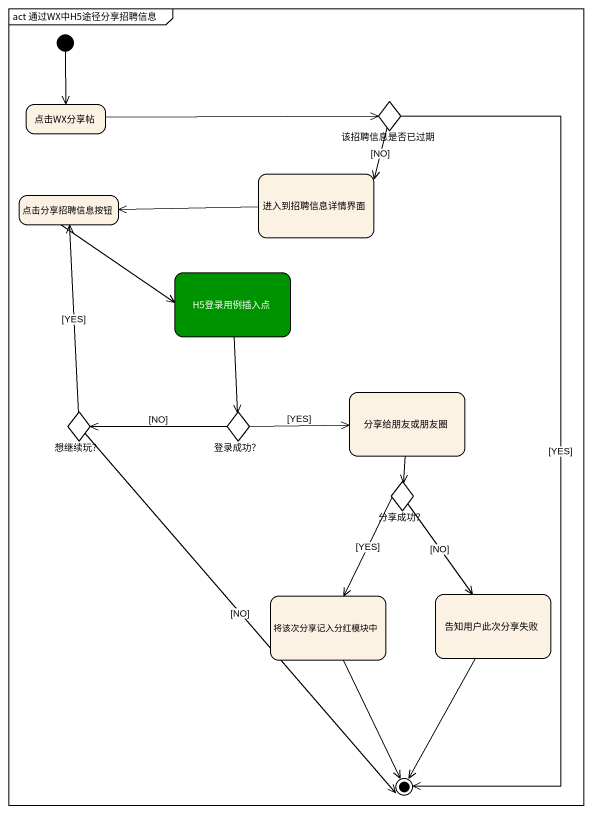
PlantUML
@startuml
mainframe act 通过WX中H5途径分享招聘信息
hide empty description
state 点击WX分享帖
state 该招聘信息是否已过期 <<choice>>
state 进入到招聘信息详情界面
state 点击分享招聘信息按钮
state H5登录用例插入点 #009300
state "想继续玩？" as 想继续玩 <<choice>>
state "登录成功？" as 登录成功 <<choice>>
state 分享给朋友或朋友圈
state "分享成功？" as 分享成功 <<choice>>
state 将该次分享记入分红模块中
state 告知用户此次分享失败
[*] --> 点击WX分享帖
点击WX分享帖 -right-> 该招聘信息是否已过期
该招聘信息是否已过期 --> 进入到招聘信息详情界面 : [NO]
进入到招聘信息详情界面 -left-> 点击分享招聘信息按钮
点击分享招聘信息按钮 -right-> H5登录用例插入点
H5登录用例插入点 --> 登录成功
想继续玩 -up-> 点击分享招聘信息按钮 : [YES]
登录成功 -left-> 想继续玩 : [NO]
登录成功 -right-> 分享给朋友或朋友圈 : [YES]
分享给朋友或朋友圈 --> 分享成功
分享成功 --> 将该次分享记入分红模块中 : [YES]
分享成功 --> 告知用户此次分享失败 : [NO]
该招聘信息是否已过期 --> [*] : [YES]
想继续玩 --> [*] : [NO]
将该次分享记入分红模块中 --> [*]
告知用户此次分享失败 --> [*]
@enduml
